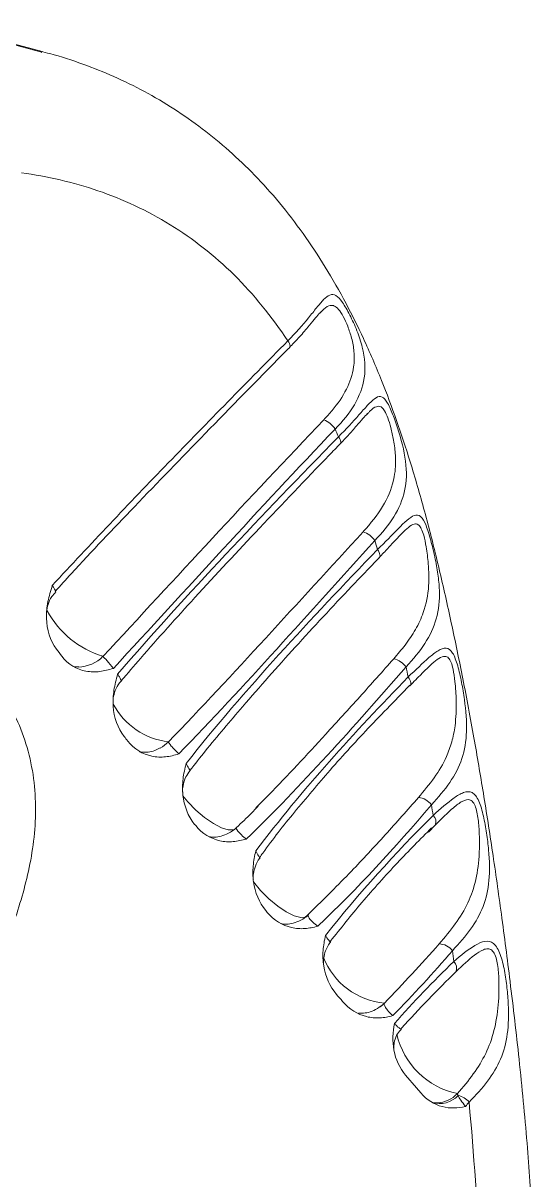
# Model space of a CAD drawing. Header units: millimetres. Extents: x -15.1 to 40.6, y -17.4 to 58.1.
# Drawn here: x 3.35 to 12.01, y 36.18 to 55.76 of the extents above; entities that cross this region are included whole.
import ezdxf

# ---------------------------------------------------------------- set-up
doc = ezdxf.new("R2010")
doc.units = ezdxf.units.MM

msp = doc.modelspace()

# ---------------------------------------------------------------- linework, layer by layer
at = {"color": 7, "linetype": 'Continuous', "lineweight": 15}
for p, q in [((3.669, 55.276), (1.837, 55.757)), ((3.64, 55.269), (3.665, 55.262)), ((7.853, 50.269), (7.851, 50.267)), ((9.179, 49.155), (9.162, 49.137)), ((8.71, 48.637), (8.708, 48.635)), ((9.752, 47.12), (9.735, 47.104)), ((9.16, 46.492), (9.372, 46.714)), ((9.371, 46.715), (9.37, 46.714)), ((9.591, 44.246), (9.885, 44.549)), ((7.282, 42.474), (7.315, 42.508)), ((10.315, 42.182), (10.198, 42.062)), ((8.54, 41.036), (8.168, 40.669)), ((8.539, 41.036), (8.556, 41.054)), ((9.383, 39.107), (9.426, 39.142)), ((9.738, 38.736), (9.742, 38.744))]:
    msp.add_line(p, q, dxfattribs=at)
at = {"color": 8, "linetype": 'Continuous', "lineweight": 15}
msp.add_line((9.426, 39.142), (9.456, 39.171), dxfattribs=at)
at = {"color": 8, "linetype": 'Continuous', "lineweight": 15, "flags": 128}
for points in [[(7.823, 50.379), (7.838, 50.355), (7.849, 50.332), (7.857, 50.312), (7.86, 50.294), (7.859, 50.28), (7.854, 50.269), (7.853, 50.269)], [(8.678, 48.756), (8.694, 48.732), (8.706, 48.709), (8.714, 48.687), (8.717, 48.669), (8.717, 48.653), (8.713, 48.641), (8.71, 48.637)], [(9.338, 46.847), (9.354, 46.823), (9.366, 46.799), (9.375, 46.777), (9.38, 46.757), (9.381, 46.739), (9.377, 46.725), (9.371, 46.715)], [(6.047, 42.678), (6.13, 42.578), (6.269, 42.436), (6.416, 42.309), (6.564, 42.207), (6.7, 42.135), (6.816, 42.1), (6.904, 42.103), (6.943, 42.127)], [(7.234, 41.233), (7.242, 41.223), (7.363, 41.077), (7.503, 40.937), (7.651, 40.813), (7.797, 40.715), (7.931, 40.648), (8.044, 40.617), (8.127, 40.625), (8.158, 40.645)]]:
    msp.add_lwpolyline(points, dxfattribs=at)
at = {"color": 7, "linetype": 'Continuous', "lineweight": 15, "flags": 128}
for points in [[(9.857, 44.691), (9.873, 44.666), (9.886, 44.643), (9.895, 44.62), (9.901, 44.598), (9.903, 44.579), (9.901, 44.562), (9.895, 44.548), (9.885, 44.538)], [(5.667, 43.486), (5.705, 43.509), (5.805, 43.591)], [(10.072, 37.648), (9.998, 37.734), (9.812, 37.952)]]:
    msp.add_lwpolyline(points, dxfattribs=at)
at = {"color": 7, "linetype": 'Continuous', "lineweight": 15}
for centre, radius, start, end in [((8.233, 48.611), 0.477, 35.2326, 65.2288), ((8.95, 46.746), 0.428, 36.4086, 69.9888), ((9.525, 44.637), 0.372, 37.2252, 76.2407), ((9.996, 42.333), 0.319, 37.3034, 83.4729), ((10.179, 42.238), 0.147, 337.7139, 47.132), ((10.377, 39.888), 0.283, 36.6576, 89.6075), ((10.51, 39.755), 0.166, 341.9157, 45.0933), ((10.637, 37.288), 0.323, 39.1778, 78.5559)]:
    msp.add_arc(centre, radius, start, end, dxfattribs=at)
at = {"color": 8, "linetype": 'Continuous', "lineweight": 15}
for centre, radius, start, end in [((5.148, 46.548), 1.574, 207.9147, 253.3386), ((4.272, 45.446), 0.588, 271.0279, 316.2369), ((5.954, 44.812), 1.23, 208.2023, 263.0412), ((9.565, 40.391), 1.225, 201.4717, 264.9213), ((10.965, 38.941), 1.333, 192.8823, 258.0612), ((10.382, 37.913), 0.444, 254.0505, 315.8931), ((10.317, 37.995), 0.516, 273.6109, 316.1025)]:
    msp.add_arc(centre, radius, start, end, dxfattribs=at)
for points, knots in [([(2.047, 55.521), (2.158, 55.517), (2.583, 55.5), (3.119, 55.421), (3.529, 55.301), (3.64, 55.269)], [0, 0, 0, 0, 0.204777, 0.783474, 1, 1, 1, 1]), ([(8.432, 49.044), (8.48, 49.096), (8.63, 49.261), (8.827, 49.548), (8.943, 49.881), (8.951, 50.179), (8.908, 50.416), (8.84, 50.623), (8.761, 50.796), (8.68, 50.921), (8.622, 50.966), (8.559, 50.986), (8.486, 50.971), (8.412, 50.898), (8.374, 50.859)], [0, 0, 0, 0, 0.075006, 0.238919, 0.392124, 0.486875, 0.566052, 0.635415, 0.699245, 0.763264, 0.824406, 0.836639, 0.913646, 1, 1, 1, 1]), ([(9.096, 47.148), (9.113, 47.166), (9.253, 47.322), (9.472, 47.615), (9.633, 48.023), (9.654, 48.394), (9.617, 48.683), (9.568, 48.902), (9.516, 49.075), (9.462, 49.197), (9.42, 49.247), (9.374, 49.275), (9.312, 49.272), (9.242, 49.224), (9.19, 49.167), (9.179, 49.155)], [0, 0, 0, 0, 0.025577, 0.215595, 0.393359, 0.521091, 0.604733, 0.673504, 0.73165, 0.784794, 0.83311, 0.841907, 0.901639, 0.979614, 1, 1, 1, 1]), ([(9.613, 44.998), (9.679, 45.075), (9.817, 45.236), (9.988, 45.493), (10.141, 45.815), (10.214, 46.181), (10.205, 46.57), (10.168, 46.869), (10.126, 47.075), (10.083, 47.2), (10.049, 47.249), (10.01, 47.28), (9.954, 47.287), (9.863, 47.231), (9.789, 47.157), (9.752, 47.12)], [0, 0, 0, 0, 0.0986216, 0.2076875, 0.318726, 0.4771283, 0.5916314, 0.6759607, 0.7381842, 0.7815859, 0.8191947, 0.8267645, 0.8739078, 0.9373938, 1, 1, 1, 1]), ([(3.841, 46.239), (3.851, 46.225), (3.872, 46.194), (3.891, 46.158), (3.899, 46.137), (3.895, 46.135), (3.894, 46.134)], [0, 0, 0, 0, 0.267964, 0.575986, 0.888651, 1, 1, 1, 1]), ([(10.032, 42.65), (10.124, 42.761), (10.311, 42.984), (10.492, 43.293), (10.6, 43.588), (10.662, 43.897), (10.676, 44.243), (10.655, 44.579), (10.624, 44.802), (10.586, 44.94), (10.54, 45.02), (10.47, 45.051), (10.375, 45.011), (10.245, 44.904), (10.143, 44.801), (10.083, 44.741)], [0, 0, 0, 0, 0.12954, 0.261914, 0.347112, 0.433897, 0.555427, 0.640752, 0.698924, 0.734704, 0.769626, 0.805821, 0.860602, 0.918386, 1, 1, 1, 1]), ([(7.315, 42.508), (7.376, 42.569), (7.764, 42.961), (8.336, 43.579), (9.04, 44.353), (9.422, 44.783), (9.613, 44.998)], [0, 0, 0, 0, 0.076997, 0.495568, 0.747756, 1, 1, 1, 1]), ([(4.946, 44.738), (4.951, 44.73), (4.967, 44.704), (4.989, 44.667), (5.006, 44.634), (5.006, 44.628), (5.006, 44.625)], [0, 0, 0, 0, 0.127503, 0.416027, 0.710216, 1, 1, 1, 1]), ([(6.104, 43.227), (6.112, 43.211), (6.129, 43.179), (6.144, 43.152), (6.156, 43.127), (6.166, 43.109), (6.165, 43.109), (6.165, 43.109)], [0, 0, 0, 0, 0.228899, 0.466022, 0.50651, 0.793671, 1, 1, 1, 1]), ([(8.556, 41.054), (8.67, 41.17), (8.98, 41.483), (9.471, 42.016), (9.845, 42.439), (10.032, 42.65)], [0, 0, 0, 0, 0.226101, 0.612949, 1, 1, 1, 1]), ([(7.282, 41.747), (7.29, 41.732), (7.306, 41.7), (7.321, 41.671), (7.335, 41.648), (7.342, 41.637), (7.349, 41.627), (7.35, 41.628), (7.35, 41.628)], [0, 0, 0, 0, 0.22189, 0.440637, 0.49408, 0.732796, 0.780207, 1, 1, 1, 1]), ([(8.459, 40.314), (8.462, 40.308), (8.475, 40.288), (8.489, 40.266), (8.509, 40.239), (8.52, 40.226), (8.535, 40.21), (8.545, 40.203), (8.547, 40.209), (8.547, 40.211)], [0, 0, 0, 0, 0.072072, 0.278878, 0.321279, 0.558797, 0.584164, 0.876066, 1, 1, 1, 1]), ([(9.626, 38.825), (9.632, 38.818), (9.651, 38.796), (9.671, 38.776), (9.696, 38.753), (9.719, 38.736), (9.736, 38.729), (9.737, 38.735), (9.738, 38.736)], [0, 0, 0, 0, 0.107953, 0.307298, 0.348888, 0.613861, 0.903148, 1, 1, 1, 1])]:
    msp.add_open_spline(points, degree=3, knots=knots, dxfattribs=at)
at = {"color": 7, "linetype": 'Continuous', "lineweight": 15}
for points, knots in [([(11.229, 26.51), (11.249, 26.585), (11.331, 26.889), (11.449, 27.445), (11.591, 28.202), (11.721, 29.058), (11.84, 30.014), (11.934, 31.052), (11.994, 32.125), (12.019, 33.219), (12.007, 34.348), (11.959, 35.544), (11.868, 36.842), (11.74, 38.184), (11.589, 39.475), (11.438, 40.647), (11.288, 41.71), (11.133, 42.705), (10.967, 43.681), (10.787, 44.644), (10.591, 45.597), (10.386, 46.509), (10.167, 47.386), (9.929, 48.225), (9.678, 48.999), (9.405, 49.73), (9.12, 50.392), (8.804, 51.033), (8.465, 51.627), (8.089, 52.196), (7.691, 52.716), (7.272, 53.183), (6.836, 53.601), (6.381, 53.975), (5.902, 54.31), (5.402, 54.606), (4.886, 54.859), (4.353, 55.07), (3.938, 55.21), (3.695, 55.267), (3.642, 55.28)], [0, 0, 0, 0, 0.007107, 0.028588, 0.051703, 0.07721, 0.107405, 0.139559, 0.172409, 0.20589, 0.239955, 0.276409, 0.316249, 0.360048, 0.400696, 0.435796, 0.468242, 0.498658, 0.52753, 0.558281, 0.587729, 0.616256, 0.643968, 0.671092, 0.697496, 0.720465, 0.745165, 0.76661, 0.789722, 0.812152, 0.834019, 0.855092, 0.875153, 0.895122, 0.915026, 0.934898, 0.954737, 0.974065, 0.994291, 1, 1, 1, 1]), ([(7.823, 50.379), (7.552, 50.788), (7.246, 51.166), (6.581, 51.824), (6.221, 52.107), (5.64, 52.465), (5.438, 52.574), (5.029, 52.765), (4.821, 52.849), (4.191, 53.065), (3.761, 53.164), (3.322, 53.224)], [0, 0, 0, 0, 0.25, 0.25, 0.5, 0.5, 0.625, 0.625, 0.75, 0.75, 1, 1, 1, 1]), ([(7.823, 50.379), (7.954, 50.512), (8.07, 50.644), (8.221, 50.828), (8.266, 50.886), (8.351, 50.991), (8.391, 51.039), (8.464, 51.114), (8.499, 51.142), (8.567, 51.168), (8.6, 51.165), (8.671, 51.124), (8.708, 51.084), (8.787, 50.971), (8.829, 50.897), (8.912, 50.734), (8.954, 50.643), (9.026, 50.459), (9.057, 50.364), (9.127, 50.089), (9.139, 49.913), (9.091, 49.592), (9.032, 49.442), (8.863, 49.155), (8.752, 49.018), (8.622, 48.886)], [0, 0, 0, 0, 0.125, 0.125, 0.1875, 0.1875, 0.25, 0.25, 0.3125, 0.3125, 0.375, 0.375, 0.4375, 0.4375, 0.5, 0.5, 0.5625, 0.5625, 0.625, 0.625, 0.75, 0.75, 0.875, 0.875, 1, 1, 1, 1]), ([(7.851, 50.268), (7.901, 50.32), (8.014, 50.436), (8.153, 50.599), (8.265, 50.738), (8.338, 50.826), (8.367, 50.855), (8.377, 50.865)], [0, 0, 0, 0, 0.227339, 0.507427, 0.728119, 0.910426, 1, 1, 1, 1]), ([(3.841, 46.239), (4.482, 46.935), (5.137, 47.624), (6.468, 49.002), (7.143, 49.69), (7.823, 50.379)], [0, 0, 0, 0, 0.5, 0.5, 1, 1, 1, 1]), ([(3.891, 46.137), (3.981, 46.237), (4.417, 46.721), (5.262, 47.609), (6.456, 48.843), (7.334, 49.742), (7.815, 50.229), (7.854, 50.268)], [0, 0, 0, 0, 0.071543, 0.345647, 0.646133, 0.97164, 1, 1, 1, 1]), ([(8.678, 48.756), (8.809, 48.885), (8.924, 49.011), (9.076, 49.183), (9.123, 49.238), (9.21, 49.331), (9.25, 49.371), (9.324, 49.426), (9.358, 49.441), (9.423, 49.431), (9.454, 49.406), (9.518, 49.314), (9.55, 49.247), (9.615, 49.089), (9.647, 48.999), (9.738, 48.719), (9.789, 48.522), (9.835, 48.162), (9.831, 47.994), (9.763, 47.685), (9.7, 47.54), (9.528, 47.263), (9.42, 47.13), (9.294, 47)], [0, 0, 0, 0, 0.125, 0.125, 0.1875, 0.1875, 0.25, 0.25, 0.3125, 0.3125, 0.375, 0.375, 0.4375, 0.4375, 0.5, 0.5, 0.625, 0.625, 0.75, 0.75, 0.875, 0.875, 1, 1, 1, 1]), ([(8.708, 48.636), (8.753, 48.683), (8.853, 48.788), (8.981, 48.935), (9.087, 49.058), (9.152, 49.132), (9.174, 49.153), (9.178, 49.156)], [0, 0, 0, 0, 0.2368492, 0.5249872, 0.7642515, 0.9589726, 1, 1, 1, 1]), ([(4.697, 45.039), (5.311, 45.698), (5.926, 46.367), (7.168, 47.706), (7.796, 48.376), (8.432, 49.044)], [0, 0, 0, 0, 0.5, 0.5, 1, 1, 1, 1]), ([(8.622, 48.886), (7.979, 48.21), (7.348, 47.53), (6.102, 46.174), (5.487, 45.499), (4.873, 44.835)], [0, 0, 0, 0, 0.5, 0.5, 1, 1, 1, 1]), ([(4.946, 44.738), (5.535, 45.425), (6.147, 46.096), (7.396, 47.43), (8.033, 48.093), (8.678, 48.756)], [0, 0, 0, 0, 0.5, 0.5, 1, 1, 1, 1]), ([(5.006, 44.625), (5.114, 44.751), (5.521, 45.225), (6.295, 46.089), (7.36, 47.232), (8.185, 48.096), (8.647, 48.572), (8.71, 48.637)], [0, 0, 0, 0, 0.092455, 0.34702, 0.640965, 0.950915, 1, 1, 1, 1]), ([(9.338, 46.847), (9.468, 46.973), (9.583, 47.093), (9.792, 47.304), (9.883, 47.395), (9.999, 47.436), (10.035, 47.432), (10.101, 47.376), (10.131, 47.323), (10.187, 47.182), (10.214, 47.095), (10.264, 46.911), (10.287, 46.814), (10.328, 46.621), (10.346, 46.523), (10.372, 46.337), (10.381, 46.247), (10.391, 45.984), (10.374, 45.826), (10.29, 45.526), (10.224, 45.389), (10.051, 45.121), (9.944, 44.991), (9.821, 44.862)], [0, 0, 0, 0, 0.125, 0.125, 0.25, 0.25, 0.3125, 0.3125, 0.375, 0.375, 0.4375, 0.4375, 0.5, 0.5, 0.5625, 0.5625, 0.625, 0.625, 0.75, 0.75, 0.875, 0.875, 1, 1, 1, 1]), ([(5.805, 43.591), (6.357, 44.164), (6.902, 44.752), (7.996, 45.943), (8.543, 46.545), (9.096, 47.148)], [0, 0, 0, 0, 0.5, 0.5, 1, 1, 1, 1]), ([(9.294, 47), (8.736, 46.383), (8.185, 45.768), (7.085, 44.557), (6.537, 43.961), (5.98, 43.387)], [0, 0, 0, 0, 0.5, 0.5, 1, 1, 1, 1]), ([(9.369, 46.714), (9.418, 46.765), (9.518, 46.871), (9.639, 47.004), (9.72, 47.091), (9.748, 47.119), (9.751, 47.121)], [0, 0, 0, 0, 0.338917, 0.696338, 0.975802, 1, 1, 1, 1]), ([(6.104, 43.227), (6.603, 43.859), (7.13, 44.467), (8.214, 45.668), (8.771, 46.259), (9.338, 46.847)], [0, 0, 0, 0, 0.5, 0.5, 1, 1, 1, 1]), ([(6.168, 43.107), (6.254, 43.217), (6.541, 43.583), (7.132, 44.28), (7.954, 45.208), (8.662, 45.971), (9.073, 46.402), (9.16, 46.492)], [0, 0, 0, 0, 0.093424, 0.311072, 0.608886, 0.917687, 1, 1, 1, 1]), ([(3.911, 45.163), (3.803, 45.305), (3.747, 45.493), (3.74, 45.778), (3.75, 45.872), (3.786, 46.058), (3.813, 46.15), (3.841, 46.239)], [0, 0, 0, 0, 0.5, 0.5, 0.75, 0.75, 1, 1, 1, 1]), ([(3.745, 45.795), (3.745, 45.796), (3.745, 45.831), (3.768, 45.925), (3.818, 46.041), (3.876, 46.104), (3.899, 46.129)], [0, 0, 0, 0, 0.015495, 0.353348, 0.740503, 1, 1, 1, 1]), ([(1.441, 45.57), (1.73, 45.488), (2.009, 45.355), (2.518, 44.994), (2.752, 44.761), (3.042, 44.351), (3.129, 44.203), (3.281, 43.889), (3.345, 43.727), (3.448, 43.391), (3.488, 43.216), (3.542, 42.86), (3.556, 42.683), (3.563, 42.153), (3.52, 41.798), (3.382, 41.134), (3.287, 40.818), (3.076, 40.199), (2.959, 39.896), (2.719, 39.296), (2.596, 38.999), (2.229, 38.109), (1.991, 37.516), (1.543, 36.315), (1.333, 35.708), (0.937, 34.475), (0.751, 33.85), (0.396, 32.578), (0.225, 31.93), (-0.107, 30.625), (-0.269, 29.967), (-0.594, 28.64), (-0.758, 27.972), (-1.004, 26.96), (-1.085, 26.621), (-1.249, 25.939), (-1.331, 25.595), (-1.579, 24.569), (-1.748, 23.895), (-2.035, 22.909), (-2.136, 22.587), (-2.349, 21.975), (-2.461, 21.683), (-2.703, 21.129), (-2.832, 20.871), (-3.098, 20.403), (-3.237, 20.19), (-3.523, 19.806), (-3.667, 19.636), (-3.95, 19.34), (-4.09, 19.212), (-4.287, 19.047), (-4.351, 18.996), (-4.469, 18.903), (-4.523, 18.862), (-4.58, 18.809), (-4.595, 18.793), (-4.606, 18.773), (-4.607, 18.766), (-4.606, 18.758), (-4.605, 18.756), (-4.6, 18.751), (-4.597, 18.749), (-4.586, 18.748), (-4.583, 18.748), (-4.573, 18.75), (-4.568, 18.751), (-4.551, 18.755), (-4.541, 18.757), (-4.508, 18.765), (-4.444, 18.781), (-4.295, 18.818), (-4.166, 18.851), (-4.081, 18.873)], [0, 0, 0, 0, 0.03125, 0.03125, 0.0625, 0.0625, 0.078125, 0.078125, 0.09375, 0.09375, 0.109375, 0.109375, 0.125, 0.125, 0.15625, 0.15625, 0.1875, 0.1875, 0.21875, 0.21875, 0.25, 0.25, 0.3125, 0.3125, 0.375, 0.375, 0.4375, 0.4375, 0.5, 0.5, 0.5625, 0.5625, 0.625, 0.625, 0.65625, 0.65625, 0.6875, 0.6875, 0.75, 0.75, 0.78125, 0.78125, 0.8125, 0.8125, 0.84375, 0.84375, 0.875, 0.875, 0.90625, 0.90625, 0.9375, 0.9375, 0.953125, 0.953125, 0.96875, 0.96875, 0.976563, 0.976563, 0.980469, 0.980469, 0.982422, 0.982422, 0.984375, 0.984375, 0.984863, 0.984863, 0.985352, 0.985352, 0.986328, 0.986328, 0.988281, 0.992188, 1, 1, 1, 1]), ([(4.002, 45.043), (4.109, 44.903), (4.256, 44.817), (4.488, 44.774), (4.566, 44.773), (4.721, 44.792), (4.798, 44.812), (4.873, 44.835)], [0, 0, 0, 0, 0.5, 0.5, 0.75, 0.75, 1, 1, 1, 1]), ([(4.697, 45.039), (4.709, 45.027), (4.734, 45), (4.799, 44.925), (4.839, 44.877), (4.873, 44.835)], [0, 0, 0, 0, 0.5, 0.5, 1, 1, 1, 1]), ([(9.857, 44.691), (9.985, 44.811), (10.101, 44.924), (10.261, 45.063), (10.313, 45.104), (10.41, 45.163), (10.455, 45.181), (10.538, 45.173), (10.576, 45.146), (10.641, 45.042), (10.669, 44.965), (10.719, 44.791), (10.74, 44.696), (10.778, 44.502), (10.794, 44.405), (10.834, 44.116), (10.848, 43.936), (10.837, 43.601), (10.812, 43.451), (10.717, 43.166), (10.647, 43.033), (10.474, 42.777), (10.369, 42.652), (10.25, 42.527)], [0, 0, 0, 0, 0.125, 0.125, 0.1875, 0.1875, 0.25, 0.25, 0.3125, 0.3125, 0.375, 0.375, 0.4375, 0.4375, 0.5, 0.5, 0.625, 0.625, 0.75, 0.75, 0.875, 0.875, 1, 1, 1, 1]), ([(4.292, 44.86), (4.276, 44.86), (4.235, 44.858), (4.196, 44.867), (4.193, 44.868), (4.192, 44.869)], [0, 0, 0, 0, 0.264928, 0.676308, 1, 1, 1, 1]), ([(9.821, 44.862), (9.378, 44.352), (8.936, 43.849), (8.04, 42.872), (7.588, 42.397), (7.121, 41.946)], [0, 0, 0, 0, 0.5, 0.5, 1, 1, 1, 1]), ([(5.056, 43.682), (4.946, 43.822), (4.883, 44.005), (4.864, 44.285), (4.87, 44.377), (4.898, 44.56), (4.921, 44.65), (4.946, 44.738)], [0, 0, 0, 0, 0.5, 0.5, 0.75, 0.75, 1, 1, 1, 1]), ([(7.282, 41.747), (7.674, 42.268), (8.091, 42.767), (8.954, 43.744), (9.4, 44.221), (9.857, 44.691)], [0, 0, 0, 0, 0.5, 0.5, 1, 1, 1, 1]), ([(10.083, 44.741), (10.082, 44.741), (10.02, 44.681), (9.952, 44.609), (9.885, 44.538)], [0, 0, 0, 0, 0.011866, 1, 1, 1, 1]), ([(4.871, 44.278), (4.871, 44.296), (4.87, 44.35), (4.903, 44.462), (4.951, 44.564), (4.998, 44.611), (5.009, 44.622)], [0, 0, 0, 0, 0.16824, 0.516151, 0.885129, 1, 1, 1, 1]), ([(7.345, 41.632), (7.363, 41.658), (7.549, 41.923), (7.945, 42.418), (8.552, 43.138), (9.108, 43.75), (9.469, 44.12), (9.591, 44.246)], [0, 0, 0, 0, 0.027551, 0.280306, 0.55169, 0.848, 1, 1, 1, 1]), ([(5.116, 43.606), (5.225, 43.468), (5.371, 43.381), (5.601, 43.333), (5.678, 43.331), (5.83, 43.346), (5.906, 43.365), (5.98, 43.387)], [0, 0, 0, 0, 0.5, 0.5, 0.75, 0.75, 1, 1, 1, 1]), ([(5.667, 43.49), (5.636, 43.473), (5.569, 43.436), (5.466, 43.416), (5.373, 43.414), (5.342, 43.42), (5.327, 43.423)], [0, 0, 0, 0, 0.233497, 0.518714, 0.773426, 1, 1, 1, 1]), ([(5.805, 43.591), (5.805, 43.584), (5.821, 43.56), (5.869, 43.502), (5.889, 43.48), (5.934, 43.432), (5.958, 43.408), (5.98, 43.387)], [0, 0, 0, 0, 0.5, 0.5, 0.75, 0.75, 1, 1, 1, 1]), ([(5.32, 43.425), (5.319, 43.425), (5.315, 43.427), (5.326, 43.424), (5.347, 43.412), (5.351, 43.41)], [0, 0, 0, 0, 0.147073, 0.803378, 1, 1, 1, 1]), ([(6.247, 42.195), (6.136, 42.333), (6.068, 42.509), (6.039, 42.784), (6.041, 42.874), (6.062, 43.053), (6.082, 43.142), (6.104, 43.227)], [0, 0, 0, 0, 0.5, 0.5, 0.75, 0.75, 1, 1, 1, 1]), ([(6.045, 42.741), (6.045, 42.744), (6.042, 42.769), (6.049, 42.864), (6.086, 42.99), (6.144, 43.07), (6.169, 43.106)], [0, 0, 0, 0, 0.029166, 0.310177, 0.693614, 1, 1, 1, 1]), ([(10.279, 42.346), (10.405, 42.459), (10.522, 42.563), (10.687, 42.681), (10.741, 42.714), (10.844, 42.751), (10.892, 42.754), (10.98, 42.71), (11.019, 42.66), (11.083, 42.517), (11.108, 42.428), (11.15, 42.242), (11.168, 42.143), (11.197, 41.95), (11.208, 41.856), (11.233, 41.576), (11.236, 41.405), (11.208, 41.085), (11.175, 40.941), (11.072, 40.671), (11, 40.544), (10.824, 40.298), (10.721, 40.179), (10.604, 40.057)], [0, 0, 0, 0, 0.125, 0.125, 0.1875, 0.1875, 0.25, 0.25, 0.3125, 0.3125, 0.375, 0.375, 0.4375, 0.4375, 0.5, 0.5, 0.625, 0.625, 0.75, 0.75, 0.875, 0.875, 1, 1, 1, 1]), ([(7.32, 42.502), (7.284, 42.463), (7.164, 42.338), (7.04, 42.222), (6.954, 42.142)], [0, 0, 0, 0, 0.306706, 1, 1, 1, 1]), ([(10.379, 40.171), (10.479, 40.285), (10.571, 40.397), (10.736, 40.628), (10.808, 40.746), (10.924, 40.993), (10.969, 41.123), (11.032, 41.405), (11.05, 41.553), (11.062, 41.794), (11.063, 41.877), (11.06, 42.044), (11.055, 42.131), (11.039, 42.301), (11.027, 42.386), (10.995, 42.496), (10.982, 42.529), (10.949, 42.58), (10.93, 42.597), (10.867, 42.624), (10.82, 42.61), (10.723, 42.558), (10.674, 42.52), (10.524, 42.392), (10.422, 42.29), (10.315, 42.182)], [0, 0, 0, 0, 0.125, 0.125, 0.25, 0.25, 0.375, 0.375, 0.5, 0.5, 0.5625, 0.5625, 0.625, 0.625, 0.6875, 0.6875, 0.71875, 0.71875, 0.75, 0.75, 0.8125, 0.8125, 0.875, 0.875, 1, 1, 1, 1]), ([(6.265, 42.174), (6.375, 42.039), (6.519, 41.952), (6.747, 41.9), (6.823, 41.896), (6.974, 41.909), (7.049, 41.926), (7.121, 41.946)], [0, 0, 0, 0, 0.5, 0.5, 0.75, 0.75, 1, 1, 1, 1]), ([(6.952, 42.144), (6.951, 42.141), (6.916, 42.098), (6.825, 42.043), (6.698, 41.99), (6.586, 41.976), (6.514, 41.98), (6.48, 41.989), (6.483, 41.988), (6.484, 41.988)], [0, 0, 0, 0, 0.012122, 0.247951, 0.460042, 0.649535, 0.801949, 0.939634, 1, 1, 1, 1]), ([(6.957, 42.145), (6.944, 42.141), (6.949, 42.12), (6.992, 42.064), (7.014, 42.04), (7.065, 41.992), (7.094, 41.967), (7.121, 41.946)], [0, 0, 0, 0, 0.5, 0.5, 0.75, 0.75, 1, 1, 1, 1]), ([(8.541, 40.215), (8.717, 40.436), (9.082, 40.893), (9.655, 41.533), (10.06, 41.942), (10.254, 42.138)], [0, 0, 0, 0, 0.327686, 0.678187, 1, 1, 1, 1]), ([(7.45, 40.737), (7.338, 40.872), (7.267, 41.044), (7.23, 41.312), (7.229, 41.401), (7.245, 41.577), (7.262, 41.664), (7.282, 41.747)], [0, 0, 0, 0, 0.5, 0.5, 0.75, 0.75, 1, 1, 1, 1]), ([(7.24, 41.251), (7.239, 41.255), (7.235, 41.28), (7.237, 41.368), (7.271, 41.489), (7.313, 41.585), (7.351, 41.624), (7.353, 41.626)], [0, 0, 0, 0, 0.054503, 0.319832, 0.640184, 0.977001, 1, 1, 1, 1]), ([(7.476, 40.706), (7.588, 40.573), (7.732, 40.485), (7.958, 40.431), (8.034, 40.426), (8.183, 40.436), (8.257, 40.452), (8.328, 40.471)], [0, 0, 0, 0, 0.5, 0.5, 0.75, 0.75, 1, 1, 1, 1]), ([(8.167, 40.67), (8.137, 40.642), (8.071, 40.581), (7.949, 40.528), (7.832, 40.505), (7.75, 40.506), (7.706, 40.516), (7.705, 40.516), (7.705, 40.516)], [0, 0, 0, 0, 0.185123, 0.407173, 0.605081, 0.765786, 0.90949, 1, 1, 1, 1]), ([(8.176, 40.67), (8.16, 40.665), (8.159, 40.644), (8.197, 40.589), (8.217, 40.566), (8.269, 40.516), (8.299, 40.491), (8.328, 40.471)], [0, 0, 0, 0, 0.5, 0.5, 0.75, 0.75, 1, 1, 1, 1]), ([(8.645, 39.318), (8.532, 39.452), (8.459, 39.621), (8.416, 39.885), (8.413, 39.973), (8.425, 40.146), (8.44, 40.232), (8.459, 40.314)], [0, 0, 0, 0, 0.5, 0.5, 0.75, 0.75, 1, 1, 1, 1]), ([(8.429, 39.811), (8.428, 39.819), (8.423, 39.847), (8.425, 39.936), (8.459, 40.059), (8.503, 40.158), (8.545, 40.2), (8.551, 40.206)], [0, 0, 0, 0, 0.10315, 0.346719, 0.630258, 0.945842, 1, 1, 1, 1]), ([(10.627, 39.872), (10.753, 39.981), (10.871, 40.078), (11.042, 40.18), (11.099, 40.206), (11.206, 40.224), (11.257, 40.215), (11.347, 40.141), (11.385, 40.074), (11.444, 39.91), (11.467, 39.815), (11.503, 39.624), (11.516, 39.525), (11.538, 39.335), (11.545, 39.242), (11.558, 38.969), (11.554, 38.803), (11.512, 38.495), (11.474, 38.354), (11.362, 38.092), (11.288, 37.969), (11.108, 37.729), (11.003, 37.612), (10.887, 37.492)], [0, 0, 0, 0, 0.125, 0.125, 0.1875, 0.1875, 0.25, 0.25, 0.3125, 0.3125, 0.375, 0.375, 0.4375, 0.4375, 0.5, 0.5, 0.625, 0.625, 0.75, 0.75, 0.875, 0.875, 1, 1, 1, 1]), ([(10.689, 37.637), (10.884, 37.859), (11.051, 38.078), (11.285, 38.56), (11.352, 38.829), (11.392, 39.296), (11.396, 39.462), (11.382, 39.715), (11.374, 39.802), (11.348, 39.92), (11.337, 39.958), (11.308, 40.021), (11.29, 40.047), (11.249, 40.08), (11.226, 40.087), (11.178, 40.089), (11.154, 40.083), (11.079, 40.054), (11.028, 40.02), (10.876, 39.904), (10.774, 39.807), (10.668, 39.703)], [0, 0, 0, 0, 0.25, 0.25, 0.5, 0.5, 0.625, 0.625, 0.6875, 0.6875, 0.71875, 0.71875, 0.75, 0.75, 0.78125, 0.78125, 0.8125, 0.8125, 0.875, 0.875, 1, 1, 1, 1]), ([(8.747, 39.199), (8.859, 39.066), (9.003, 38.978), (9.228, 38.922), (9.304, 38.915), (9.452, 38.923), (9.526, 38.938), (9.596, 38.957)], [0, 0, 0, 0, 0.5, 0.5, 0.75, 0.75, 1, 1, 1, 1]), ([(9.456, 39.171), (9.447, 39.159), (9.451, 39.134), (9.484, 39.077), (9.501, 39.054), (9.544, 39.005), (9.571, 38.979), (9.596, 38.957)], [0, 0, 0, 0, 0.5, 0.5, 0.75, 0.75, 1, 1, 1, 1]), ([(9.425, 39.143), (9.386, 39.113), (9.311, 39.054), (9.188, 39.01), (9.083, 38.995), (9.037, 38.999), (9.018, 39.001)], [0, 0, 0, 0, 0.291072, 0.565996, 0.813558, 1, 1, 1, 1]), ([(9.812, 37.952), (9.712, 38.069), (9.645, 38.217), (9.587, 38.524), (9.598, 38.68), (9.626, 38.825)], [0, 0, 0, 0, 0.5, 0.5, 1, 1, 1, 1]), ([(9.619, 38.358), (9.619, 38.359), (9.616, 38.37), (9.61, 38.431), (9.625, 38.533), (9.667, 38.646), (9.72, 38.706), (9.743, 38.732)], [0, 0, 0, 0, 0.031634, 0.250549, 0.499455, 0.78379, 1, 1, 1, 1]), ([(10.072, 37.648), (10.172, 37.531), (10.299, 37.453), (10.564, 37.381), (10.7, 37.391), (10.825, 37.421)], [0, 0, 0, 0, 0.5, 0.5, 1, 1, 1, 1]), ([(10.701, 37.605), (10.711, 37.583), (10.726, 37.556), (10.769, 37.492), (10.797, 37.455), (10.825, 37.421)], [0, 0, 0, 0, 0.5, 0.5, 1, 1, 1, 1]), ([(10.36, 37.483), (10.344, 37.482), (10.303, 37.477), (10.283, 37.482), (10.27, 37.485)], [0, 0, 0, 0, 0.375531, 1, 1, 1, 1]), ([(10.457, 26.805), (10.547, 27.244), (10.626, 27.689), (10.765, 28.583), (10.825, 29.03), (10.98, 30.372), (11.045, 31.271), (11.104, 33.062), (11.098, 33.952), (11.03, 35.725), (10.968, 36.608), (10.887, 37.492)], [0, 0, 0, 0, 0.125, 0.125, 0.25, 0.25, 0.5, 0.5, 0.75, 0.75, 1, 1, 1, 1])]:
    msp.add_open_spline(points, degree=3, knots=knots, dxfattribs=at)
for points in [[(8.678, 48.756), (8.66, 48.799), (8.641, 48.843), (8.622, 48.886)], [(9.338, 46.847), (9.323, 46.898), (9.309, 46.949), (9.294, 47)], [(3.911, 45.163), (3.942, 45.123), (3.972, 45.083), (4.002, 45.043)], [(9.857, 44.691), (9.845, 44.748), (9.833, 44.805), (9.821, 44.862)], [(5.116, 43.606), (5.096, 43.631), (5.076, 43.657), (5.056, 43.682)], [(10.25, 42.527), (9.633, 41.801), (9, 41.106), (8.328, 40.471)], [(10.279, 42.346), (10.269, 42.406), (10.26, 42.466), (10.25, 42.527)], [(8.459, 40.314), (9.025, 41.029), (9.636, 41.704), (10.279, 42.346)], [(6.265, 42.174), (6.259, 42.181), (6.253, 42.188), (6.247, 42.195)], [(7.45, 40.737), (7.459, 40.727), (7.468, 40.716), (7.476, 40.706)], [(9.456, 39.171), (9.771, 39.494), (10.078, 39.828), (10.379, 40.171)], [(10.604, 40.057), (10.279, 39.676), (9.944, 39.308), (9.596, 38.957)], [(10.627, 39.872), (10.62, 39.934), (10.612, 39.995), (10.604, 40.057)], [(9.626, 38.825), (9.947, 39.189), (10.28, 39.538), (10.627, 39.872)], [(10.668, 39.703), (10.351, 39.393), (10.042, 39.073), (9.742, 38.744)], [(8.645, 39.318), (8.679, 39.278), (8.713, 39.239), (8.747, 39.199)], [(10.689, 37.637), (10.69, 37.628), (10.694, 37.618), (10.701, 37.605)], [(10.887, 37.492), (10.866, 37.468), (10.846, 37.445), (10.825, 37.421)]]:
    msp.add_open_spline(points, degree=3, dxfattribs=at)

doc.saveas('drawing.dxf')
